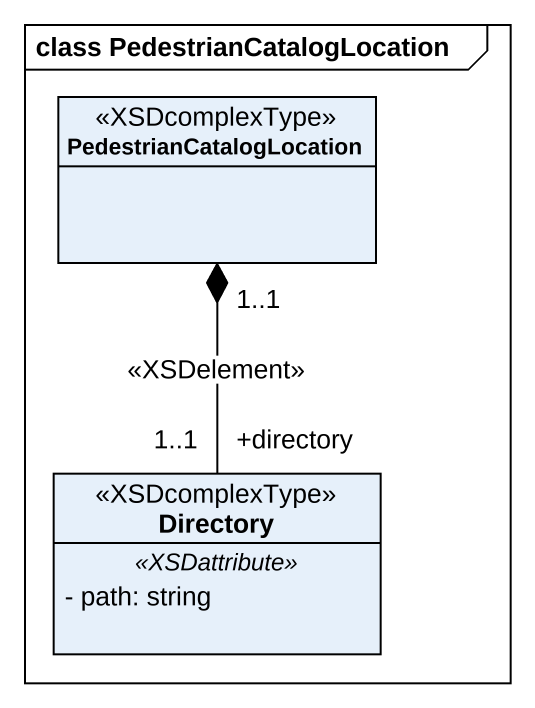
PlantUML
@startuml
mainframe class PedestrianCatalogLocation
hide circle
hide empty members
skinparam classAttributeIconSize 0
class PedestrianCatalogLocation <<XSDcomplexType>>
class Directory <<XSDcomplexType>> {
  .. <<XSDattribute>> ..
  - path: string
}
PedestrianCatalogLocation "1..1" *-- "+directory\n1..1" Directory : <<XSDelement>>
@enduml
